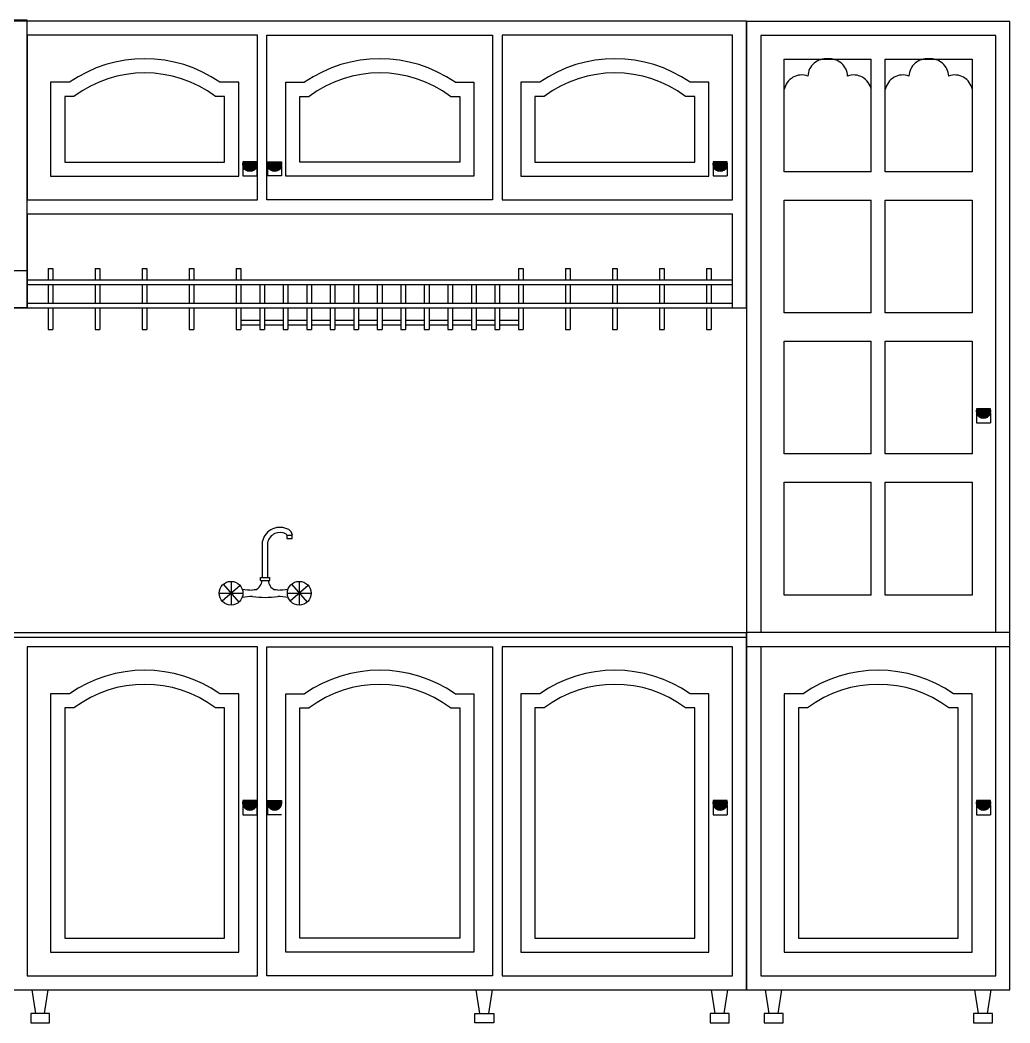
# Model space of a CAD drawing. Header units: millimetres. Extents: x 577 to 2337, y 236 to 943.
# Drawn here: x 766.085 to 768.114, y 701.516 to 703.571 of the extents above; entities that cross this region are included whole.
import ezdxf

# ---------------------------------------------------------------- set-up
doc = ezdxf.new("R2010")
doc.units = ezdxf.units.MM
doc.header["$LTSCALE"] = 0.01
doc.layers.add('06-Furn', color=4, linetype='Continuous')

# ---------------------------------------------------------------- blocks, each defined once
blk = doc.blocks.new('kitc')
at = {"layer": '06-Furn', "color": 17}
for p, q in [((707.527, 634.4748), (706.7464, 634.4748)), ((709.0013, 634.4725), (707.498, 634.4725)), ((707.527, 633.8854), (707.527, 634.4748)), ((708.4616, 634.4725), (708.4616, 634.4725)), ((709.0013, 634.0774), (709.0013, 634.4725)), ((709.5409, 634.472), (709.0013, 634.472)), ((709.0013, 634.472), (709.0013, 633.2193)), ((709.5409, 633.2193), (709.5409, 634.472)), ((707.527, 634.4436), (707.527, 634.1063)), ((707.9991, 634.4436), (707.527, 634.4436)), ((707.9991, 634.1063), (707.9991, 634.4436)), ((708.0184, 634.1063), (708.0184, 634.4436)), ((708.0184, 634.4436), (708.4809, 634.4436)), ((708.4809, 634.4436), (708.4809, 634.1063)), ((708.5002, 634.4436), (708.5002, 634.1063)), ((708.9724, 634.4436), (708.5002, 634.4436)), ((708.9724, 634.1063), (708.9724, 634.4436)), ((709.512, 634.4431), (709.0302, 634.4431)), ((709.0302, 634.4431), (709.0302, 633.2193)), ((709.512, 633.2193), (709.512, 634.4431)), ((709.0784, 634.3949), (709.2566, 634.3949)), ((709.0784, 634.1636), (709.0784, 634.3949)), ((709.2566, 634.1636), (709.2566, 634.3949)), ((709.2855, 634.1636), (709.2855, 634.3949)), ((709.2855, 634.3949), (709.4638, 634.3949)), ((709.4638, 634.3949), (709.4638, 634.1636)), ((707.6137, 634.3472), (707.5751, 634.3472)), ((707.5751, 634.3472), (707.5751, 634.1545)), ((707.9606, 634.3472), (707.922, 634.3472)), ((707.9606, 634.1545), (707.9606, 634.3472)), ((708.0569, 634.1545), (708.0569, 634.3472)), ((708.0569, 634.3472), (708.0955, 634.3472)), ((708.4038, 634.3472), (708.4424, 634.3472)), ((708.4424, 634.3472), (708.4424, 634.1545)), ((708.5773, 634.3472), (708.5387, 634.3472)), ((708.5387, 634.3472), (708.5387, 634.1545)), ((708.9242, 634.3472), (708.8856, 634.3472)), ((708.9242, 634.1545), (708.9242, 634.3472)), ((707.623, 634.3183), (707.604, 634.3183)), ((707.604, 634.3183), (707.604, 634.1834)), ((707.9317, 634.3183), (707.9127, 634.3183)), ((707.9317, 634.1834), (707.9317, 634.3183)), ((708.0858, 634.1834), (708.0858, 634.3183)), ((708.0858, 634.3183), (708.1048, 634.3183)), ((708.3945, 634.3183), (708.4135, 634.3183)), ((708.4135, 634.3183), (708.4135, 634.1834)), ((708.5866, 634.3183), (708.5676, 634.3183)), ((708.5676, 634.3183), (708.5676, 634.1834)), ((708.8953, 634.3183), (708.8763, 634.3183)), ((708.8953, 634.1834), (708.8953, 634.3183)), ((707.604, 634.1834), (707.9317, 634.1834)), ((707.9684, 634.1804), (707.9985, 634.1804)), ((707.9684, 634.1792), (707.9985, 634.1792)), ((707.9685, 634.1816), (707.9984, 634.1816)), ((707.9685, 634.178), (707.9984, 634.178)), ((707.9686, 634.1828), (707.9982, 634.1828)), ((707.9687, 634.1768), (707.9982, 634.1768)), ((707.9979, 634.1841), (707.969, 634.1841)), ((707.969, 634.1757), (707.969, 634.1552)), ((707.969, 634.1756), (707.9978, 634.1756)), ((707.9694, 634.1744), (707.9974, 634.1744)), ((707.97, 634.1731), (707.9969, 634.1731)), ((707.9979, 634.1757), (707.9979, 634.1552)), ((708.0491, 634.1804), (708.019, 634.1804)), ((708.0491, 634.1792), (708.019, 634.1792)), ((708.049, 634.1816), (708.0191, 634.1816)), ((708.049, 634.178), (708.0192, 634.178)), ((708.0489, 634.1828), (708.0193, 634.1828)), ((708.0488, 634.1768), (708.0194, 634.1768)), ((708.0196, 634.1841), (708.0485, 634.1841)), ((708.0196, 634.1757), (708.0196, 634.1552)), ((708.0485, 634.1756), (708.0197, 634.1756)), ((708.0481, 634.1744), (708.0201, 634.1744)), ((708.0475, 634.1731), (708.0206, 634.1731)), ((708.0485, 634.1757), (708.0485, 634.1552)), ((708.4135, 634.1834), (708.0858, 634.1834)), ((708.5676, 634.1834), (708.8953, 634.1834)), ((708.932, 634.1804), (708.9621, 634.1804)), ((708.932, 634.1792), (708.9621, 634.1792)), ((708.9321, 634.1816), (708.962, 634.1816)), ((708.9321, 634.178), (708.962, 634.178)), ((708.9322, 634.1828), (708.9618, 634.1828)), ((708.9323, 634.1768), (708.9618, 634.1768)), ((708.9615, 634.1841), (708.9326, 634.1841)), ((708.9326, 634.1757), (708.9326, 634.1552)), ((708.9326, 634.1756), (708.9614, 634.1756)), ((708.933, 634.1744), (708.961, 634.1744)), ((708.9336, 634.1731), (708.9605, 634.1731)), ((708.9615, 634.1757), (708.9615, 634.1552)), ((707.5751, 634.1545), (707.9606, 634.1545)), ((707.969, 634.1552), (707.9979, 634.1552)), ((707.9706, 634.1719), (707.9962, 634.1719)), ((707.9715, 634.1707), (707.9954, 634.1707)), ((707.9725, 634.1695), (707.9943, 634.1695)), ((707.9738, 634.1683), (707.9931, 634.1683)), ((707.9755, 634.1671), (707.9914, 634.1671)), ((707.9778, 634.1659), (707.989, 634.1659)), ((708.0485, 634.1552), (708.0196, 634.1552)), ((708.0469, 634.1719), (708.0213, 634.1719)), ((708.046, 634.1707), (708.0221, 634.1707)), ((708.045, 634.1695), (708.0232, 634.1695)), ((708.0437, 634.1683), (708.0245, 634.1683)), ((708.0421, 634.1671), (708.0261, 634.1671)), ((708.0397, 634.1659), (708.0285, 634.1659)), ((708.4424, 634.1545), (708.0569, 634.1545)), ((708.5387, 634.1545), (708.9242, 634.1545)), ((708.9326, 634.1552), (708.9615, 634.1552)), ((708.9342, 634.1719), (708.9598, 634.1719)), ((708.9351, 634.1707), (708.959, 634.1707)), ((708.9361, 634.1695), (708.9579, 634.1695)), ((708.9374, 634.1683), (708.9567, 634.1683)), ((708.9391, 634.1671), (708.955, 634.1671)), ((708.9414, 634.1659), (708.9526, 634.1659)), ((709.2566, 634.1636), (709.0784, 634.1636)), ((709.4638, 634.1636), (709.2855, 634.1636)), ((707.527, 634.1063), (707.9991, 634.1063)), ((708.4809, 634.1063), (708.0184, 634.1063)), ((708.5002, 634.1063), (708.9724, 634.1063)), ((709.0784, 634.1058), (709.2566, 634.1058)), ((709.0784, 633.8746), (709.0784, 634.1058)), ((709.2566, 633.8746), (709.2566, 634.1058)), ((709.2855, 633.8746), (709.2855, 634.1058)), ((709.2855, 634.1058), (709.4638, 634.1058)), ((707.527, 634.0774), (708.9724, 634.0774)), ((707.527, 634.0774), (707.527, 633.8847)), ((708.9722, 633.8847), (708.9724, 634.0774)), ((709.0012, 633.8847), (709.0013, 634.0774)), ((709.0013, 634.0774), (709.0013, 634.0774)), ((708.9722, 633.8847), (709.0012, 633.8847)), ((709.2566, 633.8746), (709.0784, 633.8746)), ((709.4638, 633.8746), (709.2855, 633.8746)), ((709.0784, 633.8167), (709.2566, 633.8167)), ((709.0784, 633.5855), (709.0784, 633.8167)), ((709.2566, 633.5855), (709.2566, 633.8167)), ((709.2855, 633.5855), (709.2855, 633.8167)), ((709.2855, 633.8167), (709.4638, 633.8167)), ((709.2566, 633.5855), (709.0784, 633.5855)), ((709.4638, 633.5855), (709.2855, 633.5855)), ((709.0784, 633.2964), (709.0784, 633.5277)), ((709.0784, 633.5277), (709.2566, 633.5277)), ((709.2566, 633.2964), (709.2566, 633.5277)), ((709.2855, 633.2964), (709.2855, 633.5277)), ((709.2855, 633.5277), (709.4638, 633.5277)), ((709.2566, 633.2964), (709.0784, 633.2964)), ((709.4638, 633.2964), (709.2855, 633.2964)), ((707.498, 633.2195), (709.0013, 633.2195)), ((707.498, 633.2099), (709.0013, 633.2099)), ((709.0013, 632.487), (709.0013, 633.2195)), ((709.5409, 633.2193), (709.0013, 633.2193)), ((709.0013, 633.2193), (709.0013, 632.487)), ((709.5409, 632.487), (709.5409, 633.2193)), ((707.527, 633.1904), (707.527, 632.5159)), ((707.9991, 633.1904), (707.527, 633.1904)), ((707.9991, 632.5159), (707.9991, 633.1904)), ((708.0184, 632.5159), (708.0184, 633.1904)), ((708.0184, 633.1904), (708.4809, 633.1904)), ((708.4809, 633.1904), (708.4809, 632.5159)), ((708.5002, 633.1904), (708.5002, 632.5159)), ((708.9724, 633.1904), (708.5002, 633.1904)), ((708.9724, 632.5159), (708.9724, 633.1904)), ((708.9724, 633.1904), (708.9724, 633.1904)), ((709.5409, 633.1904), (709.0013, 633.1904)), ((709.0013, 633.1904), (709.0013, 633.1904)), ((709.0302, 633.1904), (709.0302, 632.5159)), ((709.512, 632.5159), (709.512, 633.1904)), ((707.6137, 633.094), (707.5751, 633.094)), ((707.5751, 633.094), (707.5751, 632.5641)), ((707.9606, 633.094), (707.922, 633.094)), ((707.9606, 632.5641), (707.9606, 633.094)), ((708.0569, 632.5641), (708.0569, 633.094)), ((708.0569, 633.094), (708.0955, 633.094)), ((708.4038, 633.094), (708.4424, 633.094)), ((708.4424, 633.094), (708.4424, 632.5641)), ((708.5773, 633.094), (708.5387, 633.094)), ((708.5387, 633.094), (708.5387, 632.5641)), ((708.9242, 633.094), (708.8856, 633.094)), ((708.9242, 632.5641), (708.9242, 633.094)), ((709.1169, 633.094), (709.0784, 633.094)), ((709.0784, 633.094), (709.0784, 632.5641)), ((709.4638, 633.094), (709.4252, 633.094)), ((709.4638, 632.5641), (709.4638, 633.094)), ((707.623, 633.0651), (707.604, 633.0651)), ((707.604, 633.0651), (707.604, 632.593)), ((707.9317, 633.0651), (707.9127, 633.0651)), ((707.9317, 632.593), (707.9317, 633.0651)), ((708.0858, 632.593), (708.0858, 633.0651)), ((708.0858, 633.0651), (708.1048, 633.0651)), ((708.3945, 633.0651), (708.4135, 633.0651)), ((708.4135, 633.0651), (708.4135, 632.593)), ((708.5866, 633.0651), (708.5676, 633.0651)), ((708.5676, 633.0651), (708.5676, 632.593)), ((708.8953, 633.0651), (708.8763, 633.0651)), ((708.8953, 632.593), (708.8953, 633.0651)), ((709.1262, 633.0651), (709.1073, 633.0651)), ((709.1073, 633.0651), (709.1073, 632.593)), ((709.4349, 633.0651), (709.4159, 633.0651)), ((709.4349, 632.593), (709.4349, 633.0651)), ((707.9684, 632.8712), (707.9985, 632.8712)), ((707.9684, 632.87), (707.9985, 632.87)), ((707.9685, 632.8724), (707.9984, 632.8724)), ((707.9685, 632.8688), (707.9984, 632.8688)), ((707.9686, 632.8736), (707.9982, 632.8736)), ((707.9687, 632.8676), (707.9982, 632.8676)), ((707.9979, 632.875), (707.969, 632.875)), ((707.969, 632.8665), (707.969, 632.846)), ((707.969, 632.8664), (707.9978, 632.8664)), ((707.9694, 632.8652), (707.9974, 632.8652)), ((707.97, 632.864), (707.9969, 632.864)), ((707.9706, 632.8628), (707.9962, 632.8628)), ((707.9715, 632.8616), (707.9954, 632.8616)), ((707.9725, 632.8604), (707.9943, 632.8604)), ((707.9738, 632.8592), (707.9931, 632.8592)), ((707.9755, 632.858), (707.9914, 632.858)), ((707.9778, 632.8568), (707.989, 632.8568)), ((707.9979, 632.8665), (707.9979, 632.846)), ((708.0491, 632.8712), (708.019, 632.8712)), ((708.0491, 632.87), (708.019, 632.87)), ((708.049, 632.8724), (708.0191, 632.8724)), ((708.049, 632.8688), (708.0192, 632.8688)), ((708.0489, 632.8736), (708.0193, 632.8736)), ((708.0488, 632.8676), (708.0194, 632.8676)), ((708.0196, 632.875), (708.0485, 632.875)), ((708.0196, 632.8665), (708.0196, 632.846)), ((708.0485, 632.8664), (708.0197, 632.8664)), ((708.0481, 632.8652), (708.0201, 632.8652)), ((708.0475, 632.864), (708.0206, 632.864)), ((708.0469, 632.8628), (708.0213, 632.8628)), ((708.046, 632.8616), (708.0221, 632.8616)), ((708.045, 632.8604), (708.0232, 632.8604)), ((708.0437, 632.8592), (708.0245, 632.8592)), ((708.0421, 632.858), (708.0261, 632.858)), ((708.0397, 632.8568), (708.0285, 632.8568)), ((708.932, 632.8712), (708.9621, 632.8712)), ((708.932, 632.87), (708.9621, 632.87)), ((708.9321, 632.8724), (708.962, 632.8724)), ((708.9321, 632.8688), (708.962, 632.8688)), ((708.9322, 632.8736), (708.9618, 632.8736)), ((708.9323, 632.8676), (708.9618, 632.8676)), ((708.9615, 632.875), (708.9326, 632.875)), ((708.9326, 632.8665), (708.9326, 632.846)), ((708.9326, 632.8664), (708.9614, 632.8664)), ((708.933, 632.8652), (708.961, 632.8652)), ((708.9336, 632.864), (708.9605, 632.864)), ((708.9342, 632.8628), (708.9598, 632.8628)), ((708.9351, 632.8616), (708.959, 632.8616)), ((708.9361, 632.8604), (708.9579, 632.8604)), ((708.9374, 632.8592), (708.9567, 632.8592)), ((708.9391, 632.858), (708.955, 632.858)), ((708.9414, 632.8568), (708.9526, 632.8568)), ((708.9615, 632.8665), (708.9615, 632.846)), ((709.4716, 632.8712), (709.5017, 632.8712)), ((709.4716, 632.87), (709.5017, 632.87)), ((709.4717, 632.8724), (709.5016, 632.8724)), ((709.4717, 632.8688), (709.5016, 632.8688)), ((709.4719, 632.8736), (709.5014, 632.8736)), ((709.4719, 632.8676), (709.5014, 632.8676)), ((709.5011, 632.875), (709.4722, 632.875)), ((709.4722, 632.8665), (709.4722, 632.846)), ((709.4722, 632.8664), (709.5011, 632.8664)), ((709.4726, 632.8652), (709.5006, 632.8652)), ((709.4732, 632.864), (709.5001, 632.864)), ((709.4739, 632.8628), (709.4994, 632.8628)), ((709.4747, 632.8616), (709.4986, 632.8616)), ((709.4757, 632.8604), (709.4976, 632.8604)), ((709.477, 632.8592), (709.4963, 632.8592)), ((709.4787, 632.858), (709.4946, 632.858)), ((709.4811, 632.8568), (709.4922, 632.8568)), ((709.5011, 632.8665), (709.5011, 632.846)), ((707.969, 632.846), (707.9979, 632.846)), ((708.0485, 632.846), (708.0196, 632.846)), ((708.9326, 632.846), (708.9615, 632.846)), ((709.4722, 632.846), (709.5011, 632.846)), ((707.604, 632.593), (707.9317, 632.593)), ((708.4135, 632.593), (708.0858, 632.593)), ((708.5676, 632.593), (708.8953, 632.593)), ((709.1073, 632.593), (709.4349, 632.593)), ((707.5751, 632.5641), (707.9606, 632.5641)), ((708.4424, 632.5641), (708.0569, 632.5641)), ((708.5387, 632.5641), (708.9242, 632.5641)), ((709.0784, 632.5641), (709.4638, 632.5641)), ((707.527, 632.5159), (707.9991, 632.5159)), ((708.4809, 632.5159), (708.0184, 632.5159)), ((708.5002, 632.5159), (708.9724, 632.5159)), ((709.0302, 632.5159), (709.512, 632.5159)), ((707.498, 632.487), (709.0013, 632.487)), ((707.5445, 632.4388), (707.537, 632.487)), ((707.5629, 632.4388), (707.5704, 632.487)), ((708.4547, 632.4388), (708.4471, 632.487)), ((708.473, 632.4388), (708.4805, 632.487)), ((708.937, 632.4388), (708.9295, 632.487)), ((708.9553, 632.4388), (708.9628, 632.487)), ((709.0013, 632.487), (709.5409, 632.487)), ((709.0478, 632.4388), (709.0402, 632.487)), ((709.0661, 632.4388), (709.0736, 632.487)), ((709.4766, 632.4388), (709.4691, 632.487)), ((709.4949, 632.4388), (709.5025, 632.487)), ((707.573, 632.4388), (707.5344, 632.4388)), ((707.5344, 632.4388), (707.5344, 632.4195)), ((707.573, 632.4195), (707.573, 632.4388)), ((708.4445, 632.4195), (708.4445, 632.4388)), ((708.4445, 632.4388), (708.4831, 632.4388)), ((708.4831, 632.4388), (708.4831, 632.4195)), ((708.9654, 632.4388), (708.9269, 632.4388)), ((708.9269, 632.4388), (708.9269, 632.4195)), ((708.9654, 632.4195), (708.9654, 632.4388)), ((709.0762, 632.4388), (709.0376, 632.4388)), ((709.0376, 632.4388), (709.0376, 632.4195)), ((709.0762, 632.4195), (709.0762, 632.4388)), ((709.505, 632.4388), (709.4665, 632.4388)), ((709.4665, 632.4388), (709.4665, 632.4195)), ((709.505, 632.4195), (709.505, 632.4388)), ((707.5344, 632.4195), (707.573, 632.4195)), ((707.5476, 632.4194), (707.5475, 632.4195)), ((707.5598, 632.4194), (707.5598, 632.4195)), ((708.4831, 632.4195), (708.4445, 632.4195)), ((708.4577, 632.4194), (708.4577, 632.4195)), ((708.4699, 632.4194), (708.47, 632.4195)), ((708.9269, 632.4195), (708.9654, 632.4195)), ((708.94, 632.4194), (708.94, 632.4195)), ((708.9523, 632.4194), (708.9523, 632.4195)), ((709.0376, 632.4195), (709.0762, 632.4195)), ((709.0508, 632.4194), (709.0508, 632.4195)), ((709.063, 632.4194), (709.0631, 632.4195)), ((709.4665, 632.4195), (709.505, 632.4195)), ((709.4797, 632.4194), (709.4796, 632.4195)), ((709.4919, 632.4194), (709.4919, 632.4195))]:
    blk.add_line(p, q, dxfattribs=at)
at = {"layer": '06-Furn', "color": 8}
for p, q in [((709.4638, 634.1058), (709.4638, 633.8746)), ((707.4499, 633.9613), (707.527, 633.9613)), ((707.57, 633.9656), (707.5797, 633.9656)), ((707.57, 633.9656), (707.57, 633.9425)), ((707.5797, 633.9656), (707.5797, 633.9425)), ((707.6664, 633.9656), (707.676, 633.9656)), ((707.6664, 633.9656), (707.6664, 633.9425)), ((707.676, 633.9656), (707.676, 633.9425)), ((707.7627, 633.9656), (707.7724, 633.9656)), ((707.7627, 633.9656), (707.7627, 633.9425)), ((707.7724, 633.9656), (707.7724, 633.9425)), ((707.8591, 633.9656), (707.8687, 633.9656)), ((707.8591, 633.9656), (707.8591, 633.9425)), ((707.8687, 633.9656), (707.8687, 633.9425)), ((707.9555, 633.9656), (707.9651, 633.9656)), ((707.9555, 633.9656), (707.9555, 633.9425)), ((707.9651, 633.9656), (707.9651, 633.9425)), ((708.5336, 633.9656), (708.5433, 633.9656)), ((708.5336, 633.9656), (708.5336, 633.9425)), ((708.5433, 633.9656), (708.5433, 633.9425)), ((708.63, 633.9656), (708.6396, 633.9656)), ((708.63, 633.9656), (708.63, 633.9425)), ((708.6396, 633.9656), (708.6396, 633.9425)), ((708.7263, 633.9656), (708.736, 633.9656)), ((708.7263, 633.9656), (708.7263, 633.9425)), ((708.736, 633.9656), (708.736, 633.9425)), ((708.8227, 633.9656), (708.8323, 633.9656)), ((708.8227, 633.9656), (708.8227, 633.9425)), ((708.8323, 633.9656), (708.8323, 633.9425)), ((708.9191, 633.9656), (708.9287, 633.9656)), ((708.9191, 633.9656), (708.9191, 633.9425)), ((708.9287, 633.9656), (708.9287, 633.9425)), ((707.527, 633.9425), (708.9722, 633.9425)), ((707.527, 633.9329), (708.9722, 633.9329)), ((707.57, 633.9329), (707.57, 633.8943)), ((707.5797, 633.9329), (707.5797, 633.8943)), ((707.6664, 633.9329), (707.6664, 633.8943)), ((707.676, 633.9329), (707.676, 633.8943)), ((707.7627, 633.9329), (707.7627, 633.8943)), ((707.7724, 633.9329), (707.7724, 633.8943)), ((707.8591, 633.9329), (707.8591, 633.8943)), ((707.8687, 633.9329), (707.8687, 633.8943)), ((707.9555, 633.9329), (707.9555, 633.8943)), ((707.9651, 633.9329), (707.9651, 633.8943)), ((708.0036, 633.9329), (708.0036, 633.8943)), ((708.0133, 633.9329), (708.0133, 633.8943)), ((708.0518, 633.9329), (708.0518, 633.8943)), ((708.0615, 633.9329), (708.0615, 633.8943)), ((708.1, 633.9329), (708.1, 633.8943)), ((708.1096, 633.9329), (708.1096, 633.8943)), ((708.1482, 633.9329), (708.1482, 633.8943)), ((708.1578, 633.9329), (708.1578, 633.8943)), ((708.1964, 633.9329), (708.1964, 633.8943)), ((708.206, 633.9329), (708.206, 633.8943)), ((708.2445, 633.9329), (708.2445, 633.8943)), ((708.2542, 633.9329), (708.2542, 633.8943)), ((708.2927, 633.9329), (708.2927, 633.8943)), ((708.3024, 633.9329), (708.3024, 633.8943)), ((708.3409, 633.9329), (708.3409, 633.8943)), ((708.3505, 633.9329), (708.3505, 633.8943)), ((708.3891, 633.9329), (708.3891, 633.8943)), ((708.3987, 633.9329), (708.3987, 633.8943)), ((708.4373, 633.9329), (708.4373, 633.8943)), ((708.4469, 633.9329), (708.4469, 633.8943)), ((708.4854, 633.9329), (708.4854, 633.8943)), ((708.4951, 633.9329), (708.4951, 633.8943)), ((708.5336, 633.9329), (708.5336, 633.8943)), ((708.5433, 633.9329), (708.5433, 633.8943)), ((708.63, 633.9329), (708.63, 633.8943)), ((708.6396, 633.9329), (708.6396, 633.8943)), ((708.7263, 633.9329), (708.7263, 633.8943)), ((708.736, 633.9329), (708.736, 633.8943)), ((708.8227, 633.9329), (708.8227, 633.8943)), ((708.8323, 633.9329), (708.8323, 633.8943)), ((708.9191, 633.9329), (708.9191, 633.8943)), ((708.9287, 633.9329), (708.9287, 633.8943)), ((706.7464, 633.8854), (707.527, 633.8854)), ((707.498, 633.8847), (707.527, 633.8847)), ((707.527, 633.8943), (708.9722, 633.8943)), ((707.527, 633.8847), (708.9722, 633.8847)), ((707.527, 633.8847), (707.527, 633.8847)), ((707.57, 633.8847), (707.57, 633.8405)), ((707.5797, 633.8847), (707.5797, 633.8405)), ((707.6664, 633.8847), (707.6664, 633.8405)), ((707.676, 633.8847), (707.676, 633.8405)), ((707.7627, 633.8847), (707.7627, 633.8405)), ((707.7724, 633.8847), (707.7724, 633.8405)), ((707.8591, 633.8847), (707.8591, 633.8405)), ((707.8687, 633.8847), (707.8687, 633.8405)), ((707.9555, 633.8847), (707.9555, 633.8405)), ((707.9651, 633.8847), (707.9651, 633.8405)), ((708.0036, 633.8847), (708.0036, 633.8405)), ((708.0133, 633.8847), (708.0133, 633.8405)), ((708.0518, 633.8847), (708.0518, 633.8405)), ((708.0615, 633.8847), (708.0615, 633.8405)), ((708.1, 633.8847), (708.1, 633.8405)), ((708.1096, 633.8847), (708.1096, 633.8405)), ((708.1482, 633.8847), (708.1482, 633.8405)), ((708.1578, 633.8847), (708.1578, 633.8405)), ((708.1964, 633.8847), (708.1964, 633.8405)), ((708.206, 633.8847), (708.206, 633.8405)), ((708.2445, 633.8847), (708.2445, 633.8405)), ((708.2542, 633.8847), (708.2542, 633.8405)), ((708.2927, 633.8847), (708.2927, 633.8405)), ((708.3024, 633.8847), (708.3024, 633.8405)), ((708.3409, 633.8847), (708.3409, 633.8405)), ((708.3505, 633.8847), (708.3505, 633.8405)), ((708.3891, 633.8847), (708.3891, 633.8405)), ((708.3987, 633.8847), (708.3987, 633.8405)), ((708.4373, 633.8847), (708.4373, 633.8405)), ((708.4469, 633.8847), (708.4469, 633.8405)), ((708.4854, 633.8847), (708.4854, 633.8405)), ((708.4951, 633.8847), (708.4951, 633.8405)), ((708.5336, 633.8847), (708.5336, 633.8405)), ((708.5433, 633.8847), (708.5433, 633.8405)), ((708.63, 633.8847), (708.63, 633.8405)), ((708.6396, 633.8847), (708.6396, 633.8405)), ((708.7263, 633.8847), (708.7263, 633.8405)), ((708.736, 633.8847), (708.736, 633.8405)), ((708.8227, 633.8847), (708.8227, 633.8405)), ((708.8323, 633.8847), (708.8323, 633.8405)), ((708.9191, 633.8847), (708.9191, 633.8405)), ((708.9287, 633.8847), (708.9287, 633.8405)), ((707.9651, 633.8596), (708.0036, 633.8596)), ((707.9651, 633.85), (708.0036, 633.85)), ((708.0133, 633.8596), (708.0518, 633.8596)), ((708.0133, 633.85), (708.0518, 633.85)), ((708.0615, 633.8596), (708.1, 633.8596)), ((708.0615, 633.85), (708.1, 633.85)), ((708.1096, 633.8596), (708.1482, 633.8596)), ((708.1096, 633.85), (708.1482, 633.85)), ((708.1578, 633.8596), (708.1964, 633.8596)), ((708.1578, 633.85), (708.1964, 633.85)), ((708.206, 633.8596), (708.2445, 633.8596)), ((708.206, 633.85), (708.2445, 633.85)), ((708.2542, 633.8596), (708.2927, 633.8596)), ((708.2542, 633.85), (708.2927, 633.85)), ((708.3024, 633.8596), (708.3409, 633.8596)), ((708.3024, 633.85), (708.3409, 633.85)), ((708.3505, 633.8596), (708.3891, 633.8596)), ((708.3505, 633.85), (708.3891, 633.85)), ((708.3987, 633.8596), (708.4373, 633.8596)), ((708.3987, 633.85), (708.4373, 633.85)), ((708.4469, 633.8596), (708.4854, 633.8596)), ((708.4469, 633.85), (708.4854, 633.85)), ((708.4951, 633.8596), (708.5336, 633.8596)), ((708.4951, 633.85), (708.5336, 633.85)), ((707.57, 633.8405), (707.5797, 633.8405)), ((707.6664, 633.8405), (707.676, 633.8405)), ((707.7627, 633.8405), (707.7724, 633.8405)), ((707.8591, 633.8405), (707.8687, 633.8405)), ((707.9555, 633.8405), (707.9651, 633.8405)), ((708.0036, 633.8405), (708.0133, 633.8405)), ((708.0518, 633.8405), (708.0615, 633.8405)), ((708.1, 633.8405), (708.1096, 633.8405)), ((708.1482, 633.8405), (708.1578, 633.8405)), ((708.1964, 633.8405), (708.206, 633.8405)), ((708.2445, 633.8405), (708.2542, 633.8405)), ((708.2927, 633.8405), (708.3024, 633.8405)), ((708.3409, 633.8405), (708.3505, 633.8405)), ((708.3891, 633.8405), (708.3987, 633.8405)), ((708.4373, 633.8405), (708.4469, 633.8405)), ((708.4854, 633.8405), (708.4951, 633.8405)), ((708.5336, 633.8405), (708.5433, 633.8405)), ((708.63, 633.8405), (708.6396, 633.8405)), ((708.7263, 633.8405), (708.736, 633.8405)), ((708.8227, 633.8405), (708.8323, 633.8405)), ((708.9191, 633.8405), (708.9287, 633.8405)), ((709.4638, 633.8167), (709.4638, 633.5855)), ((709.0302, 633.7686), (709.0302, 633.7686)), ((709.4716, 633.6742), (709.5017, 633.6742)), ((709.4716, 633.673), (709.5017, 633.673)), ((709.4717, 633.6754), (709.5016, 633.6754)), ((709.4717, 633.6718), (709.5016, 633.6718)), ((709.4719, 633.6767), (709.5014, 633.6767)), ((709.4719, 633.6706), (709.5014, 633.6706)), ((709.5011, 633.678), (709.4722, 633.678)), ((709.4722, 633.6696), (709.4722, 633.6491)), ((709.4722, 633.6694), (709.5011, 633.6694)), ((709.4726, 633.6682), (709.5006, 633.6682)), ((709.4732, 633.667), (709.5001, 633.667)), ((709.4739, 633.6658), (709.4994, 633.6658)), ((709.4747, 633.6646), (709.4986, 633.6646)), ((709.4757, 633.6634), (709.4976, 633.6634)), ((709.477, 633.6622), (709.4963, 633.6622)), ((709.4787, 633.661), (709.4946, 633.661)), ((709.4811, 633.6598), (709.4922, 633.6598)), ((709.5011, 633.6696), (709.5011, 633.6491)), ((709.4722, 633.6491), (709.5011, 633.6491)), ((709.4638, 633.5277), (709.4638, 633.2964)), ((708.0592, 633.4192), (708.0704, 633.4192)), ((708.0592, 633.4192), (708.0592, 633.4124)), ((708.0592, 633.4124), (708.0704, 633.4124)), ((708.0704, 633.4124), (708.0704, 633.4192)), ((708.0094, 633.3326), (708.0094, 633.4067)), ((708.02, 633.3326), (708.02, 633.4053)), ((708.005, 633.3262), (708.005, 633.3326)), ((708.005, 633.3326), (708.0243, 633.3326)), ((708.0243, 633.3262), (708.0243, 633.3326)), ((707.9632, 633.3161), (707.9264, 633.2839)), ((707.9287, 633.3184), (707.9609, 633.2816)), ((707.9448, 633.3244), (707.9448, 633.2755)), ((708.005, 633.3262), (708.0243, 633.3262)), ((708.103, 633.3161), (708.0662, 633.2839)), ((708.0685, 633.3184), (708.1007, 633.2816)), ((708.0846, 633.3244), (708.0846, 633.2755)), ((707.9204, 633.3), (707.9692, 633.3)), ((708.0601, 633.3), (708.109, 633.3))]:
    blk.add_line(p, q, dxfattribs=at)
for centre in [(707.9448, 633.3), (708.0846, 633.3)]:
    blk.add_circle(centre, 0.0244, dxfattribs=at)
at = {"layer": '06-Furn', "color": 17}
for centre, radius, start, end in [((707.7679, 634.1246), 0.2708, 55.292, 124.708), ((708.2497, 634.1246), 0.2708, 55.292, 124.708), ((708.7315, 634.1246), 0.2708, 55.292, 124.708), ((709.1635, 634.3585), 0.0367, 83.7109, 177.5345), ((709.1715, 634.3585), 0.0367, 2.4655, 96.2891), ((709.3706, 634.3585), 0.0367, 83.7109, 177.5345), ((709.3787, 634.3585), 0.0367, 2.4655, 96.2891), ((707.7679, 634.1246), 0.2419, 53.2063, 126.7937), ((708.2497, 634.1246), 0.2419, 53.2063, 126.7937), ((708.7315, 634.1246), 0.2419, 53.2063, 126.7937), ((709.1145, 634.3253), 0.0369, 70.4172, 168.6357), ((709.2205, 634.3253), 0.0369, 11.3643, 109.5828), ((709.3217, 634.3253), 0.0369, 70.4172, 168.6357), ((709.4277, 634.3253), 0.0369, 11.3643, 109.5828), ((707.9834, 634.1799), 0.0151, 163.7398, 16.2602), ((708.0341, 634.1799), 0.0151, 163.7398, 16.2602), ((708.947, 634.1799), 0.0151, 163.7398, 16.2602), ((707.7679, 632.8714), 0.2708, 55.292, 124.708), ((708.2497, 632.8714), 0.2708, 55.292, 124.708), ((708.7315, 632.8714), 0.2708, 55.292, 124.708), ((709.2711, 632.8714), 0.2708, 55.292, 124.708), ((707.7679, 632.8714), 0.2419, 53.2063, 126.7937), ((708.2497, 632.8714), 0.2419, 53.2063, 126.7937), ((708.7315, 632.8714), 0.2419, 53.2063, 126.7937), ((709.2711, 632.8714), 0.2419, 53.2063, 126.7937), ((707.9834, 632.8707), 0.0151, 163.7398, 16.2602), ((708.0341, 632.8707), 0.0151, 163.7398, 16.2602), ((708.947, 632.8707), 0.0151, 163.7398, 16.2602), ((709.4866, 632.8707), 0.0151, 163.7398, 16.2602)]:
    blk.add_arc(centre, radius, start, end, dxfattribs=at)
at = {"layer": '06-Furn', "color": 8}
for centre, radius, start, end in [((709.4866, 633.6738), 0.0151, 163.7398, 16.2602), ((708.0452, 633.3983), 0.0368, 60.8704, 166.8644), ((708.0452, 633.3983), 0.0262, 63.554, 164.4195), ((708.0532, 633.4161), 0.00679, 26.8313, 56.4621), ((708.0532, 633.4161), 0.0175, 10.0976, 55.1297), ((707.9855, 633.3281), 0.0231, 295.6416, 355.3589), ((708.0439, 633.3281), 0.0231, 184.6411, 244.3584), ((707.9911, 633.4432), 0.1366, 260.1299, 269.0793), ((707.9911, 633.1568), 0.1366, 90.9207, 99.8701), ((708.0147, 633.1256), 0.1827, 95.9978, 98.1103), ((708.0147, 633.4743), 0.1827, 261.8897, 278.1103), ((708.0147, 633.1256), 0.1827, 81.8897, 84.0022), ((708.0383, 633.4432), 0.1366, 270.9207, 279.8701), ((708.0383, 633.1568), 0.1366, 80.1299, 89.0793)]:
    blk.add_arc(centre, radius, start, end, dxfattribs=at)

msp = doc.modelspace()

# ---------------------------------------------------------------- block references
at = {"layer": '06-Furn', "color": 241}
msp.add_blockref('kitc', (58.5728, 69.0966), dxfattribs=at)

doc.saveas('drawing.dxf')
